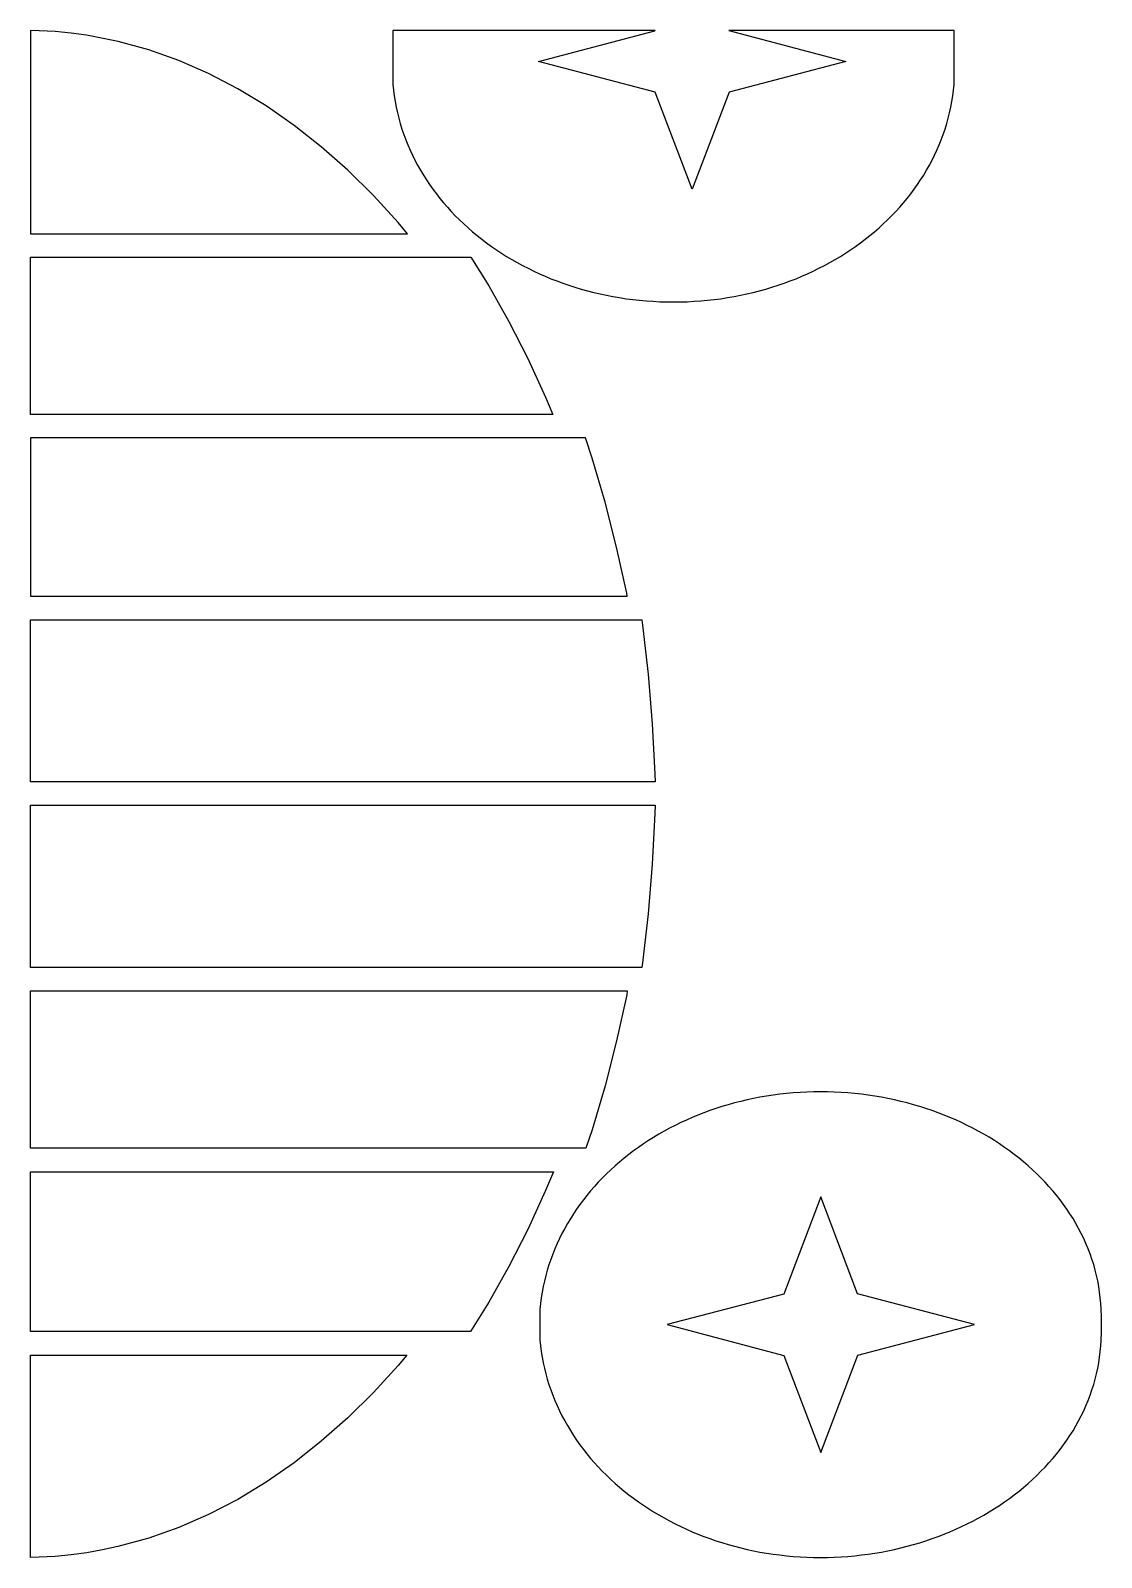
# Model space of a CAD drawing. Extents: x 1706 to 1805, y -542 to -401.
import ezdxf

# ---------------------------------------------------------------- set-up
doc = ezdxf.new("R2010")
doc.units = 0
doc.layers.add('6MM_ENGRAVE', color=245, linetype='CONTINUOUS')

msp = doc.modelspace()

# ---------------------------------------------------------------- linework, layer by layer
at = {"layer": '6MM_ENGRAVE'}
for points in [[(1705.88, -419.66), (1740.72, -419.66), (1739.87, -418.63), (1737.57, -416.12), (1735.2, -413.78), (1732.75, -411.62), (1730.24, -409.65), (1727.67, -407.86), (1725.03, -406.26), (1722.34, -404.86), (1719.6, -403.67), (1716.81, -402.68), (1713.97, -401.9), (1711.06, -401.33), (1709.63, -401.13), (1708.16, -400.99), (1706.68, -400.9), (1705.88, -400.89)], [(1763.6, -400.89), (1739.37, -400.89), (1739.37, -405.88), (1739.37, -405.88), (1739.43, -406.41), (1739.49, -406.93), (1739.58, -407.45), (1739.67, -407.97), (1739.79, -408.48), (1739.91, -408.99), (1740.05, -409.49), (1740.21, -409.99), (1740.37, -410.49), (1740.56, -410.98), (1740.75, -411.46), (1740.96, -411.94), (1741.18, -412.41), (1741.41, -412.88), (1741.66, -413.34), (1741.92, -413.79), (1742.19, -414.24), (1742.47, -414.69), (1742.76, -415.13), (1743.07, -415.56), (1743.39, -415.98), (1743.72, -416.4), (1744.06, -416.81), (1744.41, -417.21), (1744.77, -417.61), (1745.14, -418), (1745.53, -418.38), (1745.92, -418.75), (1746.32, -419.12), (1746.73, -419.48), (1747.16, -419.83), (1747.59, -420.17), (1748.03, -420.5), (1748.48, -420.83), (1748.94, -421.15), (1749.41, -421.46), (1749.88, -421.76), (1750.37, -422.05), (1750.86, -422.33), (1751.36, -422.6), (1751.87, -422.86), (1752.39, -423.12), (1752.91, -423.36), (1753.44, -423.59), (1753.98, -423.82), (1754.53, -424.03), (1755.08, -424.23), (1755.64, -424.42), (1756.2, -424.61), (1756.77, -424.78), (1757.35, -424.94), (1757.93, -425.09), (1758.52, -425.23), (1759.11, -425.35), (1759.71, -425.47), (1760.32, -425.57), (1760.93, -425.67), (1761.54, -425.75), (1762.16, -425.81), (1762.78, -425.87), (1763.41, -425.91), (1764.04, -425.95), (1764.67, -425.97), (1765.31, -425.97), (1765.95, -425.97), (1766.58, -425.95), (1767.21, -425.91), (1767.84, -425.87), (1768.46, -425.81), (1769.08, -425.75), (1769.69, -425.67), (1770.3, -425.57), (1770.9, -425.47), (1771.5, -425.35), (1772.1, -425.23), (1772.68, -425.09), (1773.27, -424.94), (1773.84, -424.78), (1774.41, -424.61), (1774.98, -424.42), (1775.54, -424.23), (1776.09, -424.03), (1776.63, -423.82), (1777.17, -423.59), (1777.7, -423.36), (1778.23, -423.12), (1778.74, -422.86), (1779.25, -422.6), (1779.75, -422.33), (1780.25, -422.05), (1780.73, -421.76), (1781.21, -421.46), (1781.68, -421.15), (1782.14, -420.83), (1782.59, -420.5), (1783.03, -420.17), (1783.46, -419.83), (1783.88, -419.48), (1784.3, -419.12), (1784.7, -418.75), (1785.09, -418.38), (1785.47, -418), (1785.85, -417.61), (1786.21, -417.21), (1786.56, -416.81), (1786.9, -416.4), (1787.23, -415.98), (1787.55, -415.56), (1787.85, -415.13), (1788.15, -414.69), (1788.43, -414.24), (1788.7, -413.79), (1788.96, -413.34), (1789.2, -412.88), (1789.44, -412.41), (1789.66, -411.94), (1789.87, -411.46), (1790.06, -410.98), (1790.24, -410.49), (1790.41, -409.99), (1790.56, -409.49), (1790.7, -408.99), (1790.83, -408.48), (1790.94, -407.97), (1791.04, -407.45), (1791.12, -406.93), (1791.19, -406.41), (1791.24, -405.88), (1791.24, -400.89), (1770.42, -400.89), (1770.42, -400.89), (1781.22, -403.74), (1770.45, -406.57), (1767.02, -415.56), (1763.62, -406.59), (1752.82, -403.74), (1763.59, -400.91)], [(1705.88, -436.37), (1705.88, -421.83), (1705.88, -421.83), (1746.58, -421.83), (1748.23, -424.48), (1750.08, -427.77), (1751.84, -431.21), (1753.49, -434.78), (1754.16, -436.37)], [(1705.88, -453.16), (1761.03, -453.16), (1760.98, -452.89), (1760.04, -448.63), (1758.98, -444.47), (1757.78, -440.42), (1757.16, -438.54), (1705.88, -438.54)], [(1705.88, -470.31), (1705.88, -455.33), (1705.88, -455.33), (1762.37, -455.33), (1762.45, -455.85), (1762.97, -460.37), (1763.35, -464.96), (1763.59, -469.62), (1763.6, -470.31), (1705.88, -470.31)], [(1705.88, -487.47), (1705.88, -472.48), (1705.88, -472.48), (1763.6, -472.48), (1763.59, -473.25), (1763.35, -477.92), (1762.97, -482.51), (1762.45, -487.03), (1762.38, -487.47), (1705.88, -487.47)], [(1705.88, -504.17), (1705.88, -489.64), (1761.04, -489.64), (1760.98, -489.99), (1760.04, -494.25), (1758.98, -498.4), (1757.78, -502.46), (1757.21, -504.17), (1705.88, -504.17)], [(1752.96, -519.05), (1752.96, -521.9), (1752.96, -521.9), (1753.02, -522.43), (1753.09, -522.95), (1753.17, -523.47), (1753.27, -523.99), (1753.38, -524.5), (1753.5, -525.01), (1753.64, -525.51), (1753.8, -526.01), (1753.96, -526.5), (1754.15, -526.99), (1754.34, -527.48), (1754.55, -527.95), (1754.77, -528.43), (1755, -528.9), (1755.25, -529.36), (1755.51, -529.81), (1755.78, -530.26), (1756.06, -530.71), (1756.35, -531.14), (1756.66, -531.57), (1756.98, -532), (1757.31, -532.42), (1757.65, -532.83), (1758, -533.23), (1758.36, -533.63), (1758.73, -534.01), (1759.12, -534.4), (1759.51, -534.77), (1759.91, -535.14), (1760.32, -535.5), (1760.75, -535.85), (1761.18, -536.19), (1761.62, -536.52), (1762.07, -536.85), (1762.53, -537.17), (1763, -537.47), (1763.47, -537.77), (1763.96, -538.06), (1764.45, -538.34), (1764.95, -538.62), (1765.46, -538.88), (1765.98, -539.13), (1766.5, -539.38), (1767.03, -539.61), (1767.57, -539.83), (1768.12, -540.05), (1768.67, -540.25), (1769.23, -540.44), (1769.79, -540.62), (1770.36, -540.8), (1770.94, -540.96), (1771.52, -541.11), (1772.11, -541.24), (1772.7, -541.37), (1773.3, -541.49), (1773.91, -541.59), (1774.52, -541.68), (1775.13, -541.76), (1775.75, -541.83), (1776.37, -541.89), (1777, -541.93), (1777.63, -541.96), (1778.26, -541.98), (1778.9, -541.99), (1779.54, -541.98), (1780.17, -541.96), (1780.8, -541.93), (1781.43, -541.89), (1782.06, -541.83), (1782.68, -541.76), (1783.3, -541.68), (1783.91, -541.59), (1784.52, -541.49), (1785.12, -541.37), (1785.72, -541.25), (1786.32, -541.11), (1786.91, -540.96), (1787.49, -540.8), (1788.07, -540.63), (1788.64, -540.45), (1789.2, -540.25), (1789.76, -540.05), (1790.32, -539.84), (1790.86, -539.62), (1791.4, -539.38), (1791.93, -539.14), (1792.46, -538.89), (1792.97, -538.63), (1793.48, -538.35), (1793.98, -538.07), (1794.47, -537.78), (1794.96, -537.48), (1795.43, -537.18), (1795.9, -536.86), (1796.35, -536.53), (1796.8, -536.2), (1797.24, -535.86), (1797.66, -535.51), (1798.08, -535.15), (1798.49, -534.78), (1798.89, -534.41), (1799.27, -534.03), (1799.65, -533.64), (1800.01, -533.24), (1800.36, -532.84), (1800.7, -532.43), (1801.03, -532.01), (1801.35, -531.59), (1801.66, -531.16), (1801.95, -530.72), (1802.23, -530.28), (1802.49, -529.83), (1802.75, -529.37), (1802.99, -528.91), (1803.22, -528.44), (1803.43, -527.97), (1803.63, -527.49), (1803.81, -527), (1803.98, -526.51), (1804.14, -526.02), (1804.28, -525.52), (1804.41, -525.02), (1804.52, -524.51), (1804.61, -523.99), (1804.69, -523.48), (1804.75, -522.95), (1804.8, -522.43), (1804.83, -521.9), (1804.85, -521.21), (1804.86, -520.47), (1804.85, -519.74), (1804.83, -519.05), (1804.8, -518.52), (1804.75, -517.99), (1804.69, -517.47), (1804.61, -516.95), (1804.52, -516.44), (1804.41, -515.93), (1804.28, -515.43), (1804.14, -514.93), (1803.98, -514.43), (1803.81, -513.94), (1803.63, -513.46), (1803.43, -512.98), (1803.22, -512.51), (1802.99, -512.04), (1802.75, -511.58), (1802.49, -511.12), (1802.23, -510.67), (1801.95, -510.23), (1801.66, -509.79), (1801.35, -509.36), (1801.03, -508.94), (1800.7, -508.52), (1800.36, -508.11), (1800.01, -507.7), (1799.65, -507.31), (1799.27, -506.92), (1798.89, -506.54), (1798.49, -506.16), (1798.08, -505.8), (1797.66, -505.44), (1797.24, -505.09), (1796.8, -504.75), (1796.35, -504.41), (1795.9, -504.09), (1795.43, -503.77), (1794.96, -503.46), (1794.47, -503.16), (1793.98, -502.87), (1793.48, -502.59), (1792.97, -502.32), (1792.46, -502.06), (1791.93, -501.81), (1791.4, -501.56), (1790.86, -501.33), (1790.32, -501.11), (1789.76, -500.9), (1789.2, -500.69), (1788.64, -500.5), (1788.07, -500.32), (1787.49, -500.15), (1786.91, -499.99), (1786.32, -499.84), (1785.72, -499.7), (1785.12, -499.57), (1784.52, -499.46), (1783.91, -499.36), (1783.3, -499.26), (1782.68, -499.18), (1782.06, -499.12), (1781.43, -499.06), (1780.8, -499.01), (1780.17, -498.98), (1779.54, -498.96), (1778.9, -498.96), (1778.26, -498.96), (1777.63, -498.98), (1777, -499.02), (1776.37, -499.06), (1775.75, -499.12), (1775.13, -499.18), (1774.52, -499.26), (1773.91, -499.36), (1773.3, -499.46), (1772.7, -499.58), (1772.11, -499.7), (1771.52, -499.84), (1770.94, -499.99), (1770.36, -500.15), (1769.79, -500.32), (1769.23, -500.51), (1768.67, -500.7), (1768.12, -500.9), (1767.57, -501.11), (1767.03, -501.34), (1766.5, -501.57), (1765.98, -501.81), (1765.46, -502.07), (1764.95, -502.33), (1764.45, -502.6), (1763.96, -502.88), (1763.47, -503.17), (1763, -503.47), (1762.53, -503.78), (1762.07, -504.1), (1761.62, -504.42), (1761.18, -504.76), (1760.75, -505.1), (1760.32, -505.45), (1759.91, -505.81), (1759.51, -506.18), (1759.12, -506.55), (1758.73, -506.93), (1758.36, -507.32), (1758, -507.72), (1757.65, -508.12), (1757.31, -508.53), (1756.98, -508.95), (1756.66, -509.37), (1756.35, -509.8), (1756.06, -510.24), (1755.78, -510.69), (1755.51, -511.14), (1755.25, -511.59), (1755, -512.05), (1754.77, -512.52), (1754.55, -512.99), (1754.34, -513.47), (1754.15, -513.95), (1753.96, -514.44), (1753.8, -514.94), (1753.64, -515.44), (1753.5, -515.94), (1753.38, -516.45), (1753.27, -516.96), (1753.17, -517.48), (1753.09, -518), (1753.02, -518.52), (1752.96, -519.05)], [(1705.88, -521.12), (1705.88, -506.34), (1705.88, -506.34), (1754.22, -506.34), (1753.49, -508.09), (1751.84, -511.67), (1750.08, -515.1), (1748.23, -518.4), (1746.54, -521.12), (1705.88, -521.12)], [(1775.49, -517.65), (1764.71, -520.47), (1775.51, -523.32), (1778.91, -532.29), (1782.34, -523.3), (1793.12, -520.47), (1782.31, -517.62), (1778.91, -508.66)], [(1705.88, -541.99), (1705.88, -523.29), (1705.88, -523.29), (1740.66, -523.29), (1739.87, -524.24), (1737.57, -526.76), (1735.2, -529.09), (1732.75, -531.25), (1730.24, -533.23), (1727.67, -535.02), (1725.03, -536.62), (1722.34, -538.02), (1719.6, -539.21), (1716.81, -540.2), (1713.94, -540.99), (1712.53, -541.29), (1711.08, -541.55), (1709.63, -541.74), (1708.16, -541.89), (1706.68, -541.97)]]:
    msp.add_lwpolyline(points, close=True, dxfattribs=at)

doc.saveas('drawing.dxf')
